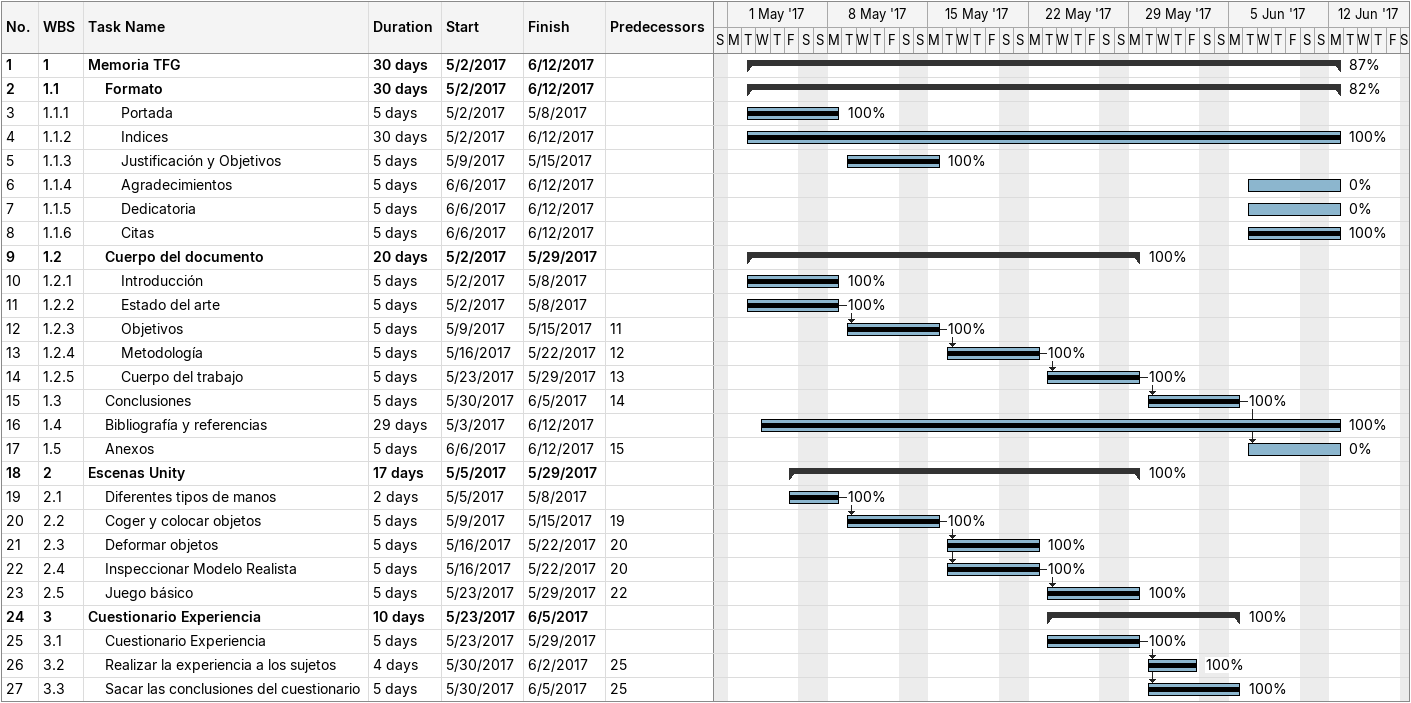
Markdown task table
| ID | WBS | Task | Duration | Start | Finish | Predecessors | % complete |
|---|---|---|---|---|---|---|---|
| 1 | 1 | **Memoria TFG** | 30d | 2017-05-02 | 2017-06-12 |  | 87 |
| 2 | 1.1 | **Formato** | 30d | 2017-05-02 | 2017-06-12 |  | 82 |
| 3 | 1.1.1 | Portada | 5d | 2017-05-02 | 2017-05-08 |  | 100 |
| 4 | 1.1.2 | Indices | 30d | 2017-05-02 | 2017-06-12 |  | 100 |
| 5 | 1.1.3 | Justificación y Objetivos | 5d | 2017-05-09 | 2017-05-15 |  | 100 |
| 6 | 1.1.4 | Agradecimientos | 5d | 2017-06-06 | 2017-06-12 |  | 0 |
| 7 | 1.1.5 | Dedicatoria | 5d | 2017-06-06 | 2017-06-12 |  | 0 |
| 8 | 1.1.6 | Citas | 5d | 2017-06-06 | 2017-06-12 |  | 100 |
| 9 | 1.2 | **Cuerpo del documento** | 20d | 2017-05-02 | 2017-05-29 |  | 100 |
| 10 | 1.2.1 | Introducción | 5d | 2017-05-02 | 2017-05-08 |  | 100 |
| 11 | 1.2.2 | Estado del arte | 5d | 2017-05-02 | 2017-05-08 |  | 100 |
| 12 | 1.2.3 | Objetivos | 5d | 2017-05-09 | 2017-05-15 | 11 | 100 |
| 13 | 1.2.4 | Metodología | 5d | 2017-05-16 | 2017-05-22 | 12 | 100 |
| 14 | 1.2.5 | Cuerpo del trabajo | 5d | 2017-05-23 | 2017-05-29 | 13 | 100 |
| 15 | 1.3 | Conclusiones | 5d | 2017-05-30 | 2017-06-05 | 14 | 100 |
| 16 | 1.4 | Bibliografía y referencias | 29d | 2017-05-03 | 2017-06-12 |  | 100 |
| 17 | 1.5 | Anexos | 5d | 2017-06-06 | 2017-06-12 | 15 | 0 |
| 18 | 2 | **Escenas Unity** | 17d | 2017-05-05 | 2017-05-29 |  | 100 |
| 19 | 2.1 | Diferentes tipos de manos | 2d | 2017-05-05 | 2017-05-08 |  | 100 |
| 20 | 2.2 | Coger y colocar objetos | 5d | 2017-05-09 | 2017-05-15 | 19 | 100 |
| 21 | 2.3 | Deformar objetos | 5d | 2017-05-16 | 2017-05-22 | 20 | 100 |
| 22 | 2.4 | Inspeccionar Modelo Realista | 5d | 2017-05-16 | 2017-05-22 | 20 | 100 |
| 23 | 2.5 | Juego básico | 5d | 2017-05-23 | 2017-05-29 | 22 | 100 |
| 24 | 3 | **Cuestionario Experiencia** | 10d | 2017-05-23 | 2017-06-05 |  | 100 |
| 25 | 3.1 | Cuestionario Experiencia | 5d | 2017-05-23 | 2017-05-29 |  | 100 |
| 26 | 3.2 | Realizar la experiencia a los sujetos | 4d | 2017-05-30 | 2017-06-02 | 25 | 100 |
| 27 | 3.3 | Sacar las conclusiones del cuestionario | 5d | 2017-05-30 | 2017-06-05 | 25 | 100 |
